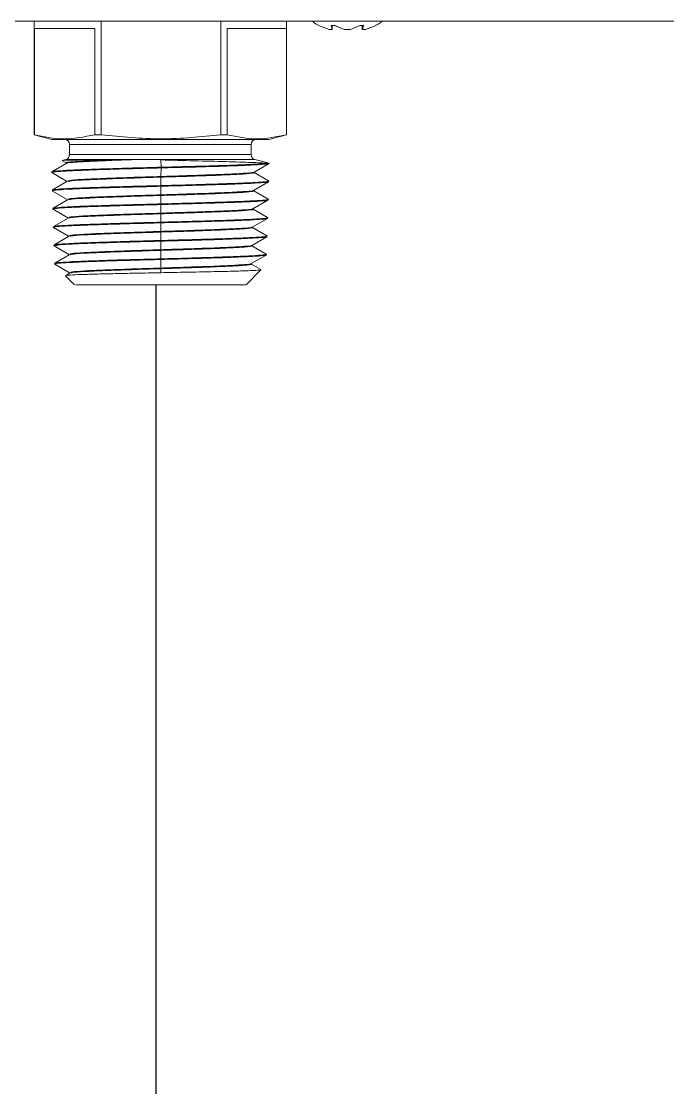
# Model space of a CAD drawing. Header units: millimetres. Extents: x -212361 to 39086, y -42 to 136893.
# Drawn here: x -96810.6 to -96620.2, y 73837.4 to 74151.4 of the extents above; entities that cross this region are included whole.
import ezdxf

# ---------------------------------------------------------------- set-up
doc = ezdxf.new("R2010")
doc.units = ezdxf.units.MM
doc.header["$LTSCALE"] = 25
doc.linetypes.add('schedules_symbols_notes$0$DHW', pattern=[1.7, 1, -0.2, 0.1, -0.1, 0.1, -0.2])
doc.layers.add('schedules_symbols_notes$0$M-EQUIPMENT', color=3, linetype='Continuous')
doc.layers.add('schedules_symbols_notes$0$P-DOMW-DHW', color=1, linetype='schedules_symbols_notes$0$DHW')

# ---------------------------------------------------------------- blocks, each defined once
blk = doc.blocks.new('schedules_symbols_notes$0$b')
at = {"linetype": 'ByBlock', "lineweight": 15}
for p, q in [((307.579, 8300.51), (354.534, 8300.51)), ((321.576, 8300.51), (321.576, 8299.194)), ((321.577, 8299.194), (321.577, 8300.426)), ((321.577, 8300.426), (322.278, 8300.426)), ((322.278, 8300.426), (322.278, 8299.194)), ((322.351, 8299.194), (322.351, 8300.51)), ((323.74, 8300.51), (323.74, 8299.194)), ((323.812, 8299.194), (323.812, 8300.426)), ((323.812, 8300.426), (324.5, 8300.426)), ((324.5, 8299.194), (324.5, 8300.51)), ((324.5, 8299.194), (324.5, 8300.426)), ((324.871, 8300.463), (324.872, 8300.463)), ((324.995, 8300.416), (324.872, 8300.463)), ((324.872, 8300.463), (324.996, 8300.416)), ((325.031, 8300.416), (325.02, 8300.463)), ((325.02, 8300.463), (325.061, 8300.463)), ((325.031, 8300.463), (325.031, 8300.416)), ((325.17, 8300.416), (325.058, 8300.463)), ((325.061, 8300.463), (325.172, 8300.416)), ((325.242, 8300.416), (325.354, 8300.463)), ((325.354, 8300.463), (325.395, 8300.463)), ((325.38, 8300.463), (325.38, 8300.416)), ((325.38, 8300.416), (325.382, 8300.423)), ((325.395, 8300.463), (325.382, 8300.416)), ((325.382, 8300.463), (325.382, 8300.416)), ((325.416, 8300.416), (325.54, 8300.463)), ((325.54, 8300.463), (325.54, 8300.463)), ((324.996, 8300.416), (325.031, 8300.416)), ((325.172, 8300.416), (325.242, 8300.416)), ((325.382, 8300.416), (325.416, 8300.416)), ((321.576, 8299.194), (321.781, 8299.139)), ((321.577, 8299.194), (321.576, 8299.194)), ((322.278, 8299.194), (322.351, 8299.194)), ((323.812, 8299.194), (323.74, 8299.194)), ((324.296, 8299.139), (324.5, 8299.194)), ((324.5, 8299.194), (324.5, 8299.194)), ((321.781, 8299.139), (323.045, 8299.139)), ((321.985, 8299.081), (321.985, 8298.964)), ((322.117, 8299.081), (321.985, 8299.081)), ((324.091, 8299.081), (322.117, 8299.081)), ((323.03, 8299.139), (323.037, 8299.139)), ((323.037, 8299.139), (323.413, 8299.139)), ((323.045, 8299.139), (324.296, 8299.139)), ((323.413, 8299.139), (323.605, 8299.139)), ((323.413, 8299.139), (323.437, 8299.139)), ((324.091, 8298.964), (324.091, 8299.081)), ((321.985, 8298.964), (323.044, 8298.964)), ((323.044, 8298.964), (324.091, 8298.964)), ((321.947, 8298.863), (321.78, 8298.766)), ((321.942, 8298.907), (321.9, 8298.897)), ((321.902, 8298.893), (321.945, 8298.869)), ((322.521, 8298.907), (321.942, 8298.907)), ((321.945, 8298.87), (321.945, 8298.863)), ((322.574, 8298.908), (322.521, 8298.907)), ((322.823, 8298.908), (322.574, 8298.908)), ((322.842, 8298.907), (322.823, 8298.908)), ((322.842, 8298.907), (323.045, 8298.902)), ((324.135, 8298.907), (322.842, 8298.907)), ((323.045, 8298.902), (323.046, 8298.818)), ((323.046, 8298.818), (323.046, 8298.81)), ((324.125, 8298.761), (324.3, 8298.861)), ((324.301, 8298.864), (324.135, 8298.907)), ((324.276, 8298.864), (324.296, 8298.864)), ((321.778, 8298.765), (321.801, 8298.76)), ((321.78, 8298.755), (321.951, 8298.657)), ((323.044, 8298.711), (323.046, 8298.81)), ((323.045, 8298.605), (323.045, 8298.703)), ((324.128, 8298.755), (324.128, 8298.763)), ((324.293, 8298.66), (324.128, 8298.756)), ((321.954, 8298.652), (321.786, 8298.554)), ((321.951, 8298.657), (321.952, 8298.65)), ((323.044, 8298.498), (323.045, 8298.597)), ((323.045, 8298.597), (323.045, 8298.605)), ((324.119, 8298.549), (324.293, 8298.649)), ((321.785, 8298.552), (321.808, 8298.547)), ((321.787, 8298.542), (321.958, 8298.444)), ((321.958, 8298.445), (321.958, 8298.438)), ((323.045, 8298.393), (323.045, 8298.49)), ((324.121, 8298.543), (324.121, 8298.551)), ((324.287, 8298.448), (324.121, 8298.544)), ((321.792, 8298.34), (321.814, 8298.335)), ((321.961, 8298.44), (321.793, 8298.342)), ((321.793, 8298.33), (321.965, 8298.232)), ((323.044, 8298.286), (323.045, 8298.385)), ((323.045, 8298.385), (323.045, 8298.393)), ((324.112, 8298.337), (324.286, 8298.436)), ((324.115, 8298.331), (324.115, 8298.339)), ((324.28, 8298.235), (324.115, 8298.332)), ((321.968, 8298.227), (321.8, 8298.129)), ((321.965, 8298.233), (321.965, 8298.226)), ((323.045, 8298.181), (323.044, 8298.278)), ((324.105, 8298.124), (324.28, 8298.224)), ((321.798, 8298.128), (321.821, 8298.123)), ((321.8, 8298.118), (321.971, 8298.02)), ((323.044, 8298.074), (323.045, 8298.173)), ((323.045, 8298.173), (323.045, 8298.181)), ((324.108, 8298.118), (324.108, 8298.127)), ((324.273, 8298.023), (324.108, 8298.12)), ((321.974, 8298.015), (321.806, 8297.917)), ((321.971, 8298.02), (321.972, 8298.014)), ((323.045, 8297.969), (323.044, 8298.066)), ((323.044, 8297.862), (323.045, 8297.961)), ((323.045, 8297.961), (323.045, 8297.969)), ((324.099, 8297.912), (324.273, 8298.012)), ((321.805, 8297.915), (321.828, 8297.911)), ((321.806, 8297.906), (321.978, 8297.808)), ((323.045, 8297.756), (323.044, 8297.854)), ((324.101, 8297.906), (324.102, 8297.914)), ((324.267, 8297.811), (324.101, 8297.907)), ((321.811, 8297.703), (321.831, 8297.699)), ((321.981, 8297.803), (321.813, 8297.705)), ((321.978, 8297.808), (321.978, 8297.801)), ((323.044, 8297.649), (323.045, 8297.748)), ((323.045, 8297.748), (323.045, 8297.756)), ((324.092, 8297.7), (324.267, 8297.8)), ((324.095, 8297.694), (324.095, 8297.702)), ((321.813, 8297.693), (321.985, 8297.595)), ((321.987, 8297.59), (321.941, 8297.564)), ((321.985, 8297.596), (321.985, 8297.589)), ((323.045, 8297.595), (323.044, 8297.641)), ((324.032, 8297.455), (324.205, 8297.627)), ((324.203, 8297.632), (324.095, 8297.695)), ((324.202, 8297.63), (324.207, 8297.63)), ((321.938, 8297.561), (321.941, 8297.561)), ((321.939, 8297.559), (322.044, 8297.455))]:
    blk.add_line(p, q, dxfattribs=at)
for centre, start, end in [((321.927, 8299.081), 0, 90), ((324.149, 8299.081), 90, 180), ((321.927, 8298.964), 284.6901, 0), ((324.149, 8298.964), 180, 255.3099)]:
    blk.add_arc(centre, 0.0585, start, end, dxfattribs=at)
for points, knots in [([(324.802, 8300.51), (324.817, 8300.497), (324.838, 8300.479), (324.864, 8300.469), (324.873, 8300.465)], [0, 0, 0, 0, 0.671292, 1, 1, 1, 1]), ([(325.538, 8300.466), (325.556, 8300.473), (325.582, 8300.484), (325.604, 8300.503), (325.611, 8300.51)], [0, 0, 0, 0, 0.652464, 1, 1, 1, 1]), ([(322.278, 8299.194), (322.156, 8299.17), (321.922, 8299.124), (321.688, 8299.171), (321.577, 8299.194)], [0, 0, 0, 0, 0.521766, 1, 1, 1, 1]), ([(323.74, 8299.194), (323.511, 8299.171), (323.048, 8299.124), (322.584, 8299.171), (322.351, 8299.194)], [0, 0, 0, 0, 0.495712, 1, 1, 1, 1]), ([(324.5, 8299.194), (324.386, 8299.171), (324.157, 8299.124), (323.928, 8299.171), (323.812, 8299.194)], [0, 0, 0, 0, 0.495712, 1, 1, 1, 1]), ([(323.046, 8298.818), (322.935, 8298.815), (322.715, 8298.809), (322.407, 8298.8), (322.142, 8298.791), (321.94, 8298.782), (321.811, 8298.774), (321.793, 8298.768), (321.785, 8298.766)], [0, 0, 0, 0, 0.171309, 0.342433, 0.513422, 0.684409, 0.855533, 1, 1, 1, 1]), ([(321.903, 8298.896), (321.901, 8298.896), (321.888, 8298.897), (321.931, 8298.899), (322.016, 8298.901), (322.059, 8298.901)], [0, 0, 0, 0, 0.070482, 0.537357, 1, 1, 1, 1]), ([(322.574, 8298.908), (322.487, 8298.905), (322.313, 8298.899), (322.113, 8298.889), (321.988, 8298.88), (321.935, 8298.874), (321.948, 8298.87), (321.949, 8298.87)], [0, 0, 0, 0, 0.2426245, 0.4851854, 0.7276817, 0.9701143, 1, 1, 1, 1]), ([(321.958, 8298.863), (321.957, 8298.865), (321.952, 8298.869), (322.047, 8298.877), (322.235, 8298.887), (322.502, 8298.898), (322.716, 8298.905), (322.823, 8298.908)], [0, 0, 0, 0, 0.074995, 0.306144, 0.537362, 0.768647, 1, 1, 1, 1]), ([(322.059, 8298.901), (322.121, 8298.902), (322.244, 8298.904), (322.429, 8298.906), (322.521, 8298.907)], [0, 0, 0, 0, 0.5025706, 1, 1, 1, 1]), ([(323.045, 8298.902), (323.175, 8298.899), (323.44, 8298.892), (323.81, 8298.883), (324.118, 8298.873), (324.223, 8298.867), (324.276, 8298.864)], [0, 0, 0, 0, 0.2385549, 0.4847384, 0.7385529, 1, 1, 1, 1]), ([(324.276, 8298.864), (324.242, 8298.861), (324.173, 8298.854), (323.955, 8298.845), (323.684, 8298.835), (323.376, 8298.827), (323.156, 8298.821), (323.046, 8298.818)], [0, 0, 0, 0, 0.212293, 0.424552, 0.615905, 0.807713, 1, 1, 1, 1]), ([(323.046, 8298.81), (323.156, 8298.813), (323.376, 8298.818), (323.684, 8298.827), (323.946, 8298.836), (324.147, 8298.845), (324.273, 8298.854), (324.304, 8298.86), (324.301, 8298.863), (324.3, 8298.864)], [0, 0, 0, 0, 0.163683, 0.326959, 0.489848, 0.652536, 0.815226, 0.978117, 1, 1, 1, 1]), ([(323.046, 8298.81), (322.935, 8298.807), (322.715, 8298.801), (322.407, 8298.792), (322.143, 8298.783), (321.937, 8298.774), (321.816, 8298.765), (321.765, 8298.759), (321.779, 8298.756), (321.78, 8298.756)], [0, 0, 0, 0, 0.1661, 0.332021, 0.497811, 0.6636, 0.82952, 0.995624, 1, 1, 1, 1]), ([(323.044, 8298.711), (322.925, 8298.707), (322.685, 8298.7), (322.363, 8298.688), (322.118, 8298.677), (321.97, 8298.667), (321.964, 8298.66), (321.962, 8298.657)], [0, 0, 0, 0, 0.2095303, 0.4189939, 0.6283907, 0.8377204, 1, 1, 1, 1]), ([(321.967, 8298.651), (321.97, 8298.653), (321.977, 8298.659), (322.119, 8298.669), (322.363, 8298.68), (322.685, 8298.691), (322.925, 8298.699), (323.045, 8298.703)], [0, 0, 0, 0, 0.1320316, 0.3489199, 0.5658775, 0.782904, 1, 1, 1, 1]), ([(323.566, 8298.728), (323.483, 8298.725), (323.318, 8298.719), (323.135, 8298.714), (323.044, 8298.711)], [0, 0, 0, 0, 0.50006, 1, 1, 1, 1]), ([(323.045, 8298.703), (323.136, 8298.705), (323.318, 8298.711), (323.483, 8298.717), (323.565, 8298.72)], [0, 0, 0, 0, 0.49994, 1, 1, 1, 1]), ([(323.565, 8298.72), (323.665, 8298.723), (323.865, 8298.731), (324.052, 8298.742), (324.14, 8298.751), (324.118, 8298.756), (324.112, 8298.757)], [0, 0, 0, 0, 0.294824, 0.589741, 0.884753, 1, 1, 1, 1]), ([(324.123, 8298.762), (324.124, 8298.761), (324.136, 8298.758), (324.049, 8298.75), (323.866, 8298.739), (323.666, 8298.731), (323.566, 8298.728)], [0, 0, 0, 0, 0.019327, 0.346322, 0.673213, 1, 1, 1, 1]), ([(323.045, 8298.597), (322.936, 8298.594), (322.717, 8298.588), (322.411, 8298.58), (322.148, 8298.571), (321.943, 8298.562), (321.822, 8298.553), (321.772, 8298.547), (321.786, 8298.544), (321.786, 8298.544)], [0, 0, 0, 0, 0.166101, 0.332024, 0.497814, 0.663604, 0.829525, 0.995631, 1, 1, 1, 1]), ([(323.045, 8298.605), (322.936, 8298.602), (322.717, 8298.597), (322.411, 8298.588), (322.147, 8298.579), (321.946, 8298.57), (321.817, 8298.562), (321.8, 8298.556), (321.792, 8298.554)], [0, 0, 0, 0, 0.171339, 0.342493, 0.513511, 0.684528, 0.855681, 1, 1, 1, 1]), ([(324.288, 8298.66), (324.29, 8298.659), (324.309, 8298.656), (324.263, 8298.65), (324.144, 8298.641), (323.942, 8298.632), (323.68, 8298.623), (323.374, 8298.614), (323.155, 8298.608), (323.045, 8298.605)], [0, 0, 0, 0, 0.0255568, 0.1881242, 0.3505156, 0.5127772, 0.6750382, 0.8374287, 1, 1, 1, 1]), ([(324.278, 8298.654), (324.285, 8298.653), (324.31, 8298.649), (324.264, 8298.642), (324.143, 8298.633), (323.942, 8298.624), (323.68, 8298.615), (323.374, 8298.606), (323.155, 8298.6), (323.045, 8298.597)], [0, 0, 0, 0, 0.056287, 0.213728, 0.370998, 0.528142, 0.685286, 0.842556, 1, 1, 1, 1]), ([(323.044, 8298.498), (322.925, 8298.495), (322.687, 8298.487), (322.367, 8298.476), (322.124, 8298.465), (321.977, 8298.455), (321.971, 8298.448), (321.968, 8298.445)], [0, 0, 0, 0, 0.209531, 0.418995, 0.628392, 0.837721, 1, 1, 1, 1]), ([(321.974, 8298.439), (321.976, 8298.441), (321.983, 8298.447), (322.125, 8298.457), (322.367, 8298.468), (322.688, 8298.479), (322.926, 8298.487), (323.045, 8298.49)], [0, 0, 0, 0, 0.131833, 0.34877, 0.565777, 0.782854, 1, 1, 1, 1]), ([(323.562, 8298.515), (323.48, 8298.513), (323.316, 8298.507), (323.135, 8298.501), (323.044, 8298.498)], [0, 0, 0, 0, 0.500061, 1, 1, 1, 1]), ([(323.045, 8298.49), (323.135, 8298.493), (323.316, 8298.499), (323.48, 8298.504), (323.562, 8298.507)], [0, 0, 0, 0, 0.49994, 1, 1, 1, 1]), ([(324.281, 8298.448), (324.284, 8298.447), (324.303, 8298.444), (324.256, 8298.437), (324.138, 8298.429), (323.937, 8298.42), (323.677, 8298.411), (323.373, 8298.402), (323.155, 8298.396), (323.045, 8298.393)], [0, 0, 0, 0, 0.025718, 0.188259, 0.350623, 0.512858, 0.675092, 0.837456, 1, 1, 1, 1]), ([(324.272, 8298.441), (324.278, 8298.44), (324.303, 8298.436), (324.257, 8298.429), (324.137, 8298.42), (323.937, 8298.412), (323.677, 8298.403), (323.373, 8298.394), (323.155, 8298.388), (323.045, 8298.385)], [0, 0, 0, 0, 0.056532, 0.213932, 0.371161, 0.528265, 0.685368, 0.842596, 1, 1, 1, 1]), ([(324.117, 8298.549), (324.117, 8298.549), (324.129, 8298.545), (324.043, 8298.538), (323.861, 8298.527), (323.662, 8298.519), (323.562, 8298.515)], [0, 0, 0, 0, 0.018917, 0.346049, 0.673077, 1, 1, 1, 1]), ([(323.562, 8298.507), (323.661, 8298.511), (323.86, 8298.518), (324.046, 8298.53), (324.133, 8298.538), (324.112, 8298.544), (324.106, 8298.545)], [0, 0, 0, 0, 0.2947317, 0.589558, 0.8844788, 1, 1, 1, 1]), ([(323.045, 8298.385), (322.936, 8298.382), (322.719, 8298.376), (322.414, 8298.367), (322.153, 8298.359), (321.949, 8298.35), (321.829, 8298.341), (321.778, 8298.335), (321.792, 8298.332), (321.793, 8298.332)], [0, 0, 0, 0, 0.166102, 0.332026, 0.497818, 0.663608, 0.829531, 0.995637, 1, 1, 1, 1]), ([(323.045, 8298.393), (322.936, 8298.39), (322.719, 8298.384), (322.414, 8298.375), (322.151, 8298.367), (321.952, 8298.358), (321.824, 8298.349), (321.807, 8298.344), (321.799, 8298.342)], [0, 0, 0, 0, 0.171369, 0.342553, 0.513601, 0.684648, 0.855831, 1, 1, 1, 1]), ([(324.11, 8298.337), (324.111, 8298.337), (324.123, 8298.333), (324.037, 8298.325), (323.856, 8298.314), (323.658, 8298.307), (323.559, 8298.303)], [0, 0, 0, 0, 0.018591, 0.345833, 0.672969, 1, 1, 1, 1]), ([(323.559, 8298.295), (323.658, 8298.299), (323.855, 8298.306), (324.04, 8298.317), (324.127, 8298.326), (324.105, 8298.331), (324.099, 8298.333)], [0, 0, 0, 0, 0.294639, 0.589373, 0.884202, 1, 1, 1, 1]), ([(323.044, 8298.286), (322.926, 8298.282), (322.689, 8298.275), (322.371, 8298.264), (322.129, 8298.253), (321.983, 8298.242), (321.977, 8298.236), (321.975, 8298.233)], [0, 0, 0, 0, 0.209532, 0.418996, 0.628393, 0.837722, 1, 1, 1, 1]), ([(321.98, 8298.227), (321.983, 8298.229), (321.99, 8298.235), (322.13, 8298.245), (322.371, 8298.256), (322.69, 8298.267), (322.926, 8298.274), (323.044, 8298.278)], [0, 0, 0, 0, 0.131631, 0.348618, 0.565675, 0.782802, 1, 1, 1, 1]), ([(323.559, 8298.303), (323.478, 8298.3), (323.314, 8298.295), (323.134, 8298.289), (323.044, 8298.286)], [0, 0, 0, 0, 0.500061, 1, 1, 1, 1]), ([(323.044, 8298.278), (323.134, 8298.281), (323.314, 8298.287), (323.478, 8298.292), (323.559, 8298.295)], [0, 0, 0, 0, 0.499939, 1, 1, 1, 1]), ([(324.274, 8298.235), (324.277, 8298.235), (324.296, 8298.231), (324.25, 8298.225), (324.132, 8298.216), (323.932, 8298.207), (323.674, 8298.199), (323.371, 8298.19), (323.154, 8298.184), (323.045, 8298.181)], [0, 0, 0, 0, 0.02588, 0.188394, 0.350731, 0.512939, 0.675146, 0.837483, 1, 1, 1, 1]), ([(324.265, 8298.229), (324.272, 8298.228), (324.296, 8298.224), (324.251, 8298.217), (324.132, 8298.208), (323.932, 8298.199), (323.673, 8298.191), (323.371, 8298.182), (323.154, 8298.176), (323.045, 8298.173)], [0, 0, 0, 0, 0.056779, 0.214138, 0.371326, 0.528388, 0.68545, 0.842638, 1, 1, 1, 1]), ([(323.045, 8298.173), (322.937, 8298.17), (322.72, 8298.164), (322.417, 8298.155), (322.157, 8298.146), (321.954, 8298.138), (321.835, 8298.129), (321.785, 8298.123), (321.799, 8298.12), (321.799, 8298.12)], [0, 0, 0, 0, 0.166104, 0.332028, 0.497821, 0.663613, 0.829537, 0.995645, 1, 1, 1, 1]), ([(323.045, 8298.181), (322.937, 8298.178), (322.72, 8298.172), (322.417, 8298.163), (322.156, 8298.154), (321.957, 8298.146), (321.83, 8298.137), (321.813, 8298.132), (321.805, 8298.129)], [0, 0, 0, 0, 0.171399, 0.342614, 0.513692, 0.68477, 0.855983, 1, 1, 1, 1]), ([(323.044, 8298.074), (322.927, 8298.07), (322.692, 8298.063), (322.375, 8298.052), (322.135, 8298.041), (321.99, 8298.03), (321.984, 8298.024), (321.981, 8298.021)], [0, 0, 0, 0, 0.209533, 0.418998, 0.628394, 0.837723, 1, 1, 1, 1]), ([(323.556, 8298.091), (323.475, 8298.088), (323.313, 8298.082), (323.134, 8298.077), (323.044, 8298.074)], [0, 0, 0, 0, 0.500061, 1, 1, 1, 1]), ([(323.044, 8298.066), (323.134, 8298.069), (323.313, 8298.074), (323.475, 8298.08), (323.556, 8298.083)], [0, 0, 0, 0, 0.499938, 1, 1, 1, 1]), ([(324.103, 8298.125), (324.104, 8298.125), (324.116, 8298.121), (324.031, 8298.113), (323.851, 8298.102), (323.654, 8298.095), (323.556, 8298.091)], [0, 0, 0, 0, 0.018261, 0.345614, 0.67286, 1, 1, 1, 1]), ([(323.556, 8298.083), (323.654, 8298.087), (323.85, 8298.094), (324.034, 8298.105), (324.12, 8298.114), (324.099, 8298.119), (324.093, 8298.121)], [0, 0, 0, 0, 0.294545, 0.589185, 0.883921, 1, 1, 1, 1]), ([(323.045, 8297.961), (322.937, 8297.958), (322.722, 8297.952), (322.419, 8297.943), (322.16, 8297.934), (321.958, 8297.925), (321.841, 8297.916), (321.791, 8297.91), (321.805, 8297.907), (321.806, 8297.907)], [0, 0, 0, 0, 0.166377, 0.332704, 0.499031, 0.665411, 0.831705, 0.997592, 1, 1, 1, 1]), ([(323.045, 8297.969), (322.937, 8297.966), (322.721, 8297.96), (322.419, 8297.951), (322.159, 8297.942), (321.961, 8297.933), (321.836, 8297.925), (321.82, 8297.919), (321.812, 8297.917)], [0, 0, 0, 0, 0.171716, 0.343379, 0.515042, 0.68676, 0.858391, 1, 1, 1, 1]), ([(321.987, 8298.015), (321.99, 8298.017), (321.996, 8298.023), (322.136, 8298.032), (322.375, 8298.044), (322.692, 8298.055), (322.927, 8298.062), (323.044, 8298.066)], [0, 0, 0, 0, 0.1314265, 0.348464, 0.5655723, 0.7827508, 1, 1, 1, 1]), ([(324.267, 8298.023), (324.27, 8298.023), (324.289, 8298.019), (324.243, 8298.013), (324.126, 8298.004), (323.927, 8297.995), (323.67, 8297.986), (323.369, 8297.978), (323.153, 8297.972), (323.045, 8297.969)], [0, 0, 0, 0, 0.027968, 0.189845, 0.351523, 0.513199, 0.675075, 0.837335, 1, 1, 1, 1]), ([(324.259, 8298.017), (324.265, 8298.016), (324.289, 8298.012), (324.244, 8298.005), (324.125, 8297.996), (323.927, 8297.987), (323.67, 8297.978), (323.369, 8297.969), (323.153, 8297.964), (323.045, 8297.961)], [0, 0, 0, 0, 0.058318, 0.215141, 0.371771, 0.528399, 0.68522, 0.842414, 1, 1, 1, 1]), ([(323.044, 8297.862), (322.927, 8297.858), (322.694, 8297.851), (322.38, 8297.839), (322.14, 8297.828), (321.996, 8297.818), (321.991, 8297.811), (321.988, 8297.808)], [0, 0, 0, 0, 0.2095336, 0.4189989, 0.6283954, 0.8377236, 1, 1, 1, 1]), ([(321.993, 8297.802), (321.996, 8297.805), (322.003, 8297.81), (322.141, 8297.82), (322.38, 8297.831), (322.694, 8297.842), (322.927, 8297.85), (323.044, 8297.854)], [0, 0, 0, 0, 0.131219, 0.3483078, 0.5654675, 0.7826983, 1, 1, 1, 1]), ([(323.553, 8297.879), (323.472, 8297.876), (323.311, 8297.87), (323.133, 8297.865), (323.044, 8297.862)], [0, 0, 0, 0, 0.500062, 1, 1, 1, 1]), ([(323.044, 8297.854), (323.133, 8297.856), (323.311, 8297.862), (323.472, 8297.868), (323.553, 8297.871)], [0, 0, 0, 0, 0.499938, 1, 1, 1, 1]), ([(324.097, 8297.913), (324.097, 8297.912), (324.109, 8297.909), (324.025, 8297.901), (323.846, 8297.89), (323.65, 8297.882), (323.553, 8297.879)], [0, 0, 0, 0, 0.018017, 0.345451, 0.672779, 1, 1, 1, 1]), ([(323.553, 8297.871), (323.65, 8297.874), (323.845, 8297.882), (324.028, 8297.893), (324.113, 8297.902), (324.092, 8297.907), (324.086, 8297.908)], [0, 0, 0, 0, 0.29445, 0.588995, 0.883637, 1, 1, 1, 1]), ([(323.045, 8297.748), (322.938, 8297.745), (322.724, 8297.739), (322.424, 8297.731), (322.167, 8297.722), (321.966, 8297.713), (321.848, 8297.704), (321.799, 8297.698), (321.812, 8297.695), (321.813, 8297.695)], [0, 0, 0, 0, 0.166105, 0.332032, 0.497826, 0.66362, 0.829545, 0.995655, 1, 1, 1, 1]), ([(323.045, 8297.756), (322.938, 8297.753), (322.724, 8297.748), (322.424, 8297.739), (322.166, 8297.73), (321.969, 8297.721), (321.843, 8297.713), (321.826, 8297.707), (321.818, 8297.705)], [0, 0, 0, 0, 0.171461, 0.342737, 0.513877, 0.685017, 0.856292, 1, 1, 1, 1]), ([(324.261, 8297.811), (324.264, 8297.81), (324.282, 8297.807), (324.236, 8297.801), (324.12, 8297.792), (323.922, 8297.783), (323.667, 8297.774), (323.368, 8297.765), (323.153, 8297.759), (323.045, 8297.756)], [0, 0, 0, 0, 0.028134, 0.189983, 0.351633, 0.513282, 0.67513, 0.837362, 1, 1, 1, 1]), ([(324.252, 8297.805), (324.259, 8297.804), (324.283, 8297.799), (324.237, 8297.793), (324.119, 8297.784), (323.922, 8297.775), (323.667, 8297.766), (323.367, 8297.757), (323.153, 8297.751), (323.045, 8297.748)], [0, 0, 0, 0, 0.058574, 0.215354, 0.371941, 0.528527, 0.685306, 0.842457, 1, 1, 1, 1]), ([(324.09, 8297.7), (324.091, 8297.7), (324.103, 8297.696), (324.018, 8297.689), (323.841, 8297.677), (323.647, 8297.67), (323.55, 8297.666)], [0, 0, 0, 0, 0.017679, 0.345227, 0.672667, 1, 1, 1, 1]), ([(323.045, 8297.595), (322.947, 8297.593), (322.752, 8297.589), (322.482, 8297.584), (322.251, 8297.578), (322.076, 8297.573), (321.964, 8297.567), (321.949, 8297.564), (321.942, 8297.562)], [0, 0, 0, 0, 0.172178, 0.343502, 0.51397, 0.683583, 0.852341, 1, 1, 1, 1]), ([(323.044, 8297.649), (322.928, 8297.646), (322.696, 8297.638), (322.384, 8297.627), (322.146, 8297.616), (322.003, 8297.606), (321.997, 8297.599), (321.994, 8297.596)], [0, 0, 0, 0, 0.209535, 0.419, 0.628397, 0.837725, 1, 1, 1, 1]), ([(322, 8297.59), (322.003, 8297.592), (322.009, 8297.598), (322.147, 8297.608), (322.384, 8297.619), (322.696, 8297.63), (322.928, 8297.638), (323.044, 8297.641)], [0, 0, 0, 0, 0.131011, 0.348151, 0.565362, 0.782645, 1, 1, 1, 1]), ([(323.55, 8297.666), (323.469, 8297.664), (323.309, 8297.658), (323.133, 8297.652), (323.044, 8297.649)], [0, 0, 0, 0, 0.500062, 1, 1, 1, 1]), ([(323.044, 8297.641), (323.133, 8297.644), (323.309, 8297.65), (323.469, 8297.655), (323.549, 8297.658)], [0, 0, 0, 0, 0.4999378, 1, 1, 1, 1]), ([(324.057, 8297.618), (324, 8297.616), (323.885, 8297.612), (323.635, 8297.607), (323.35, 8297.601), (323.146, 8297.597), (323.045, 8297.595)], [0, 0, 0, 0, 0.251902, 0.502535, 0.751902, 1, 1, 1, 1]), ([(323.549, 8297.658), (323.646, 8297.662), (323.84, 8297.669), (324.022, 8297.681), (324.107, 8297.689), (324.085, 8297.695), (324.079, 8297.696)], [0, 0, 0, 0, 0.294353, 0.588803, 0.88335, 1, 1, 1, 1]), ([(324.203, 8297.629), (324.198, 8297.627), (324.185, 8297.624), (324.101, 8297.62), (324.057, 8297.618)], [0, 0, 0, 0, 0.477309, 1, 1, 1, 1]), ([(322.058, 8297.455), (322.061, 8297.455), (322.066, 8297.455), (322.25, 8297.455), (322.553, 8297.455), (322.935, 8297.455), (323.329, 8297.455), (323.689, 8297.455), (323.839, 8297.455), (323.913, 8297.455)], [0, 0, 0, 0, 0.110218, 0.258515, 0.406812, 0.555109, 0.703406, 0.851703, 1, 1, 1, 1]), ([(323.913, 8297.455), (323.971, 8297.455), (324.044, 8297.455), (324.022, 8297.455), (324.018, 8297.455)], [0, 0, 0, 0, 0.795688, 1, 1, 1, 1])]:
    blk.add_open_spline(points, degree=3, knots=knots, dxfattribs=at)
blk = doc.blocks.new('schedules_symbols_notes')
at = {"layer": 'schedules_symbols_notes$0$P-DOMW-DHW'}
blk.add_line((-3809.882, 2916.293), (-3809.882, 2872.614), dxfattribs=at)
at = {"layer": 'schedules_symbols_notes$0$M-EQUIPMENT'}
blk.add_blockref('schedules_symbols_notes$0$b', (-4132.868, -5381.162), dxfattribs=at)

msp = doc.modelspace()

# ---------------------------------------------------------------- block references
at = {"xscale": 25.4, "yscale": 25.4, "zscale": 25.4}
msp.add_blockref('schedules_symbols_notes', (0, 0), dxfattribs=at)

doc.saveas('drawing.dxf')
